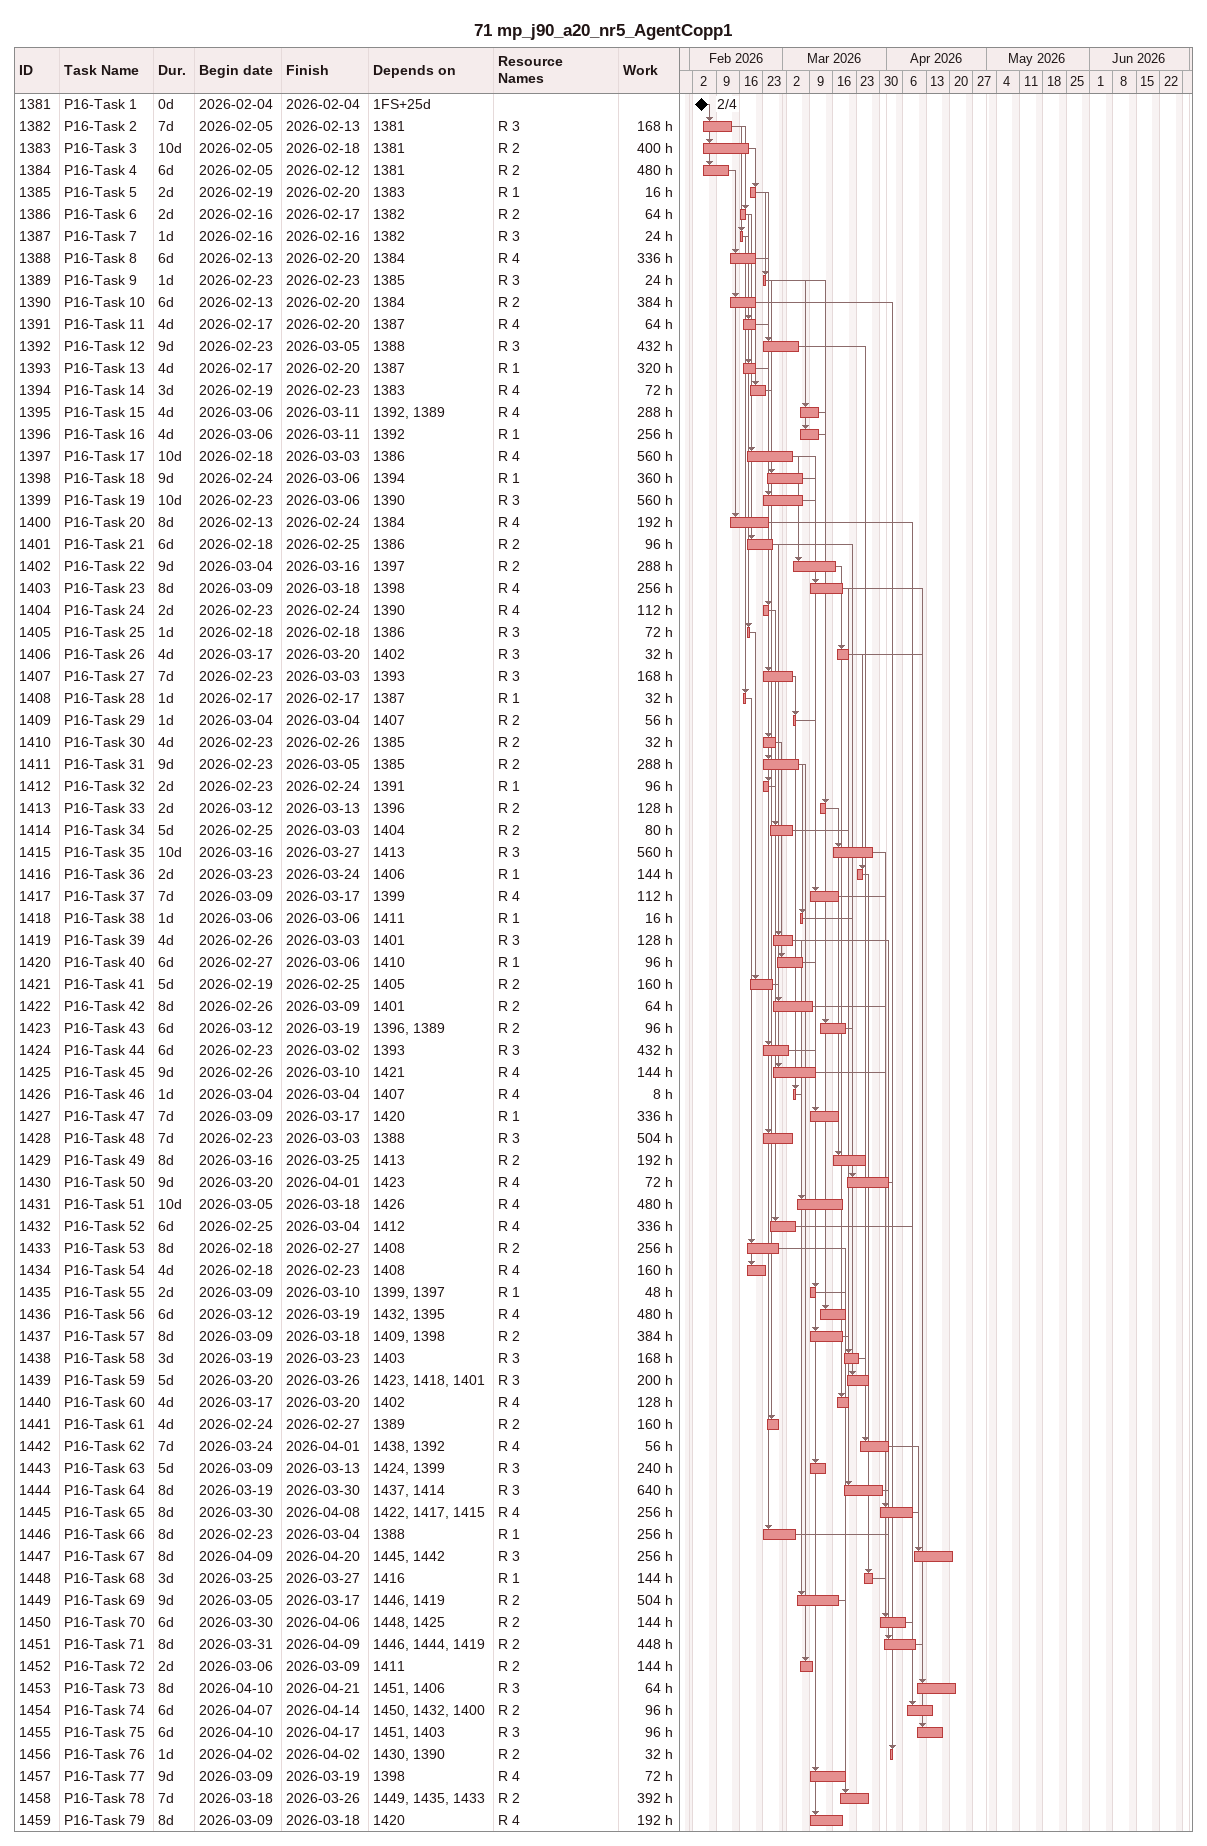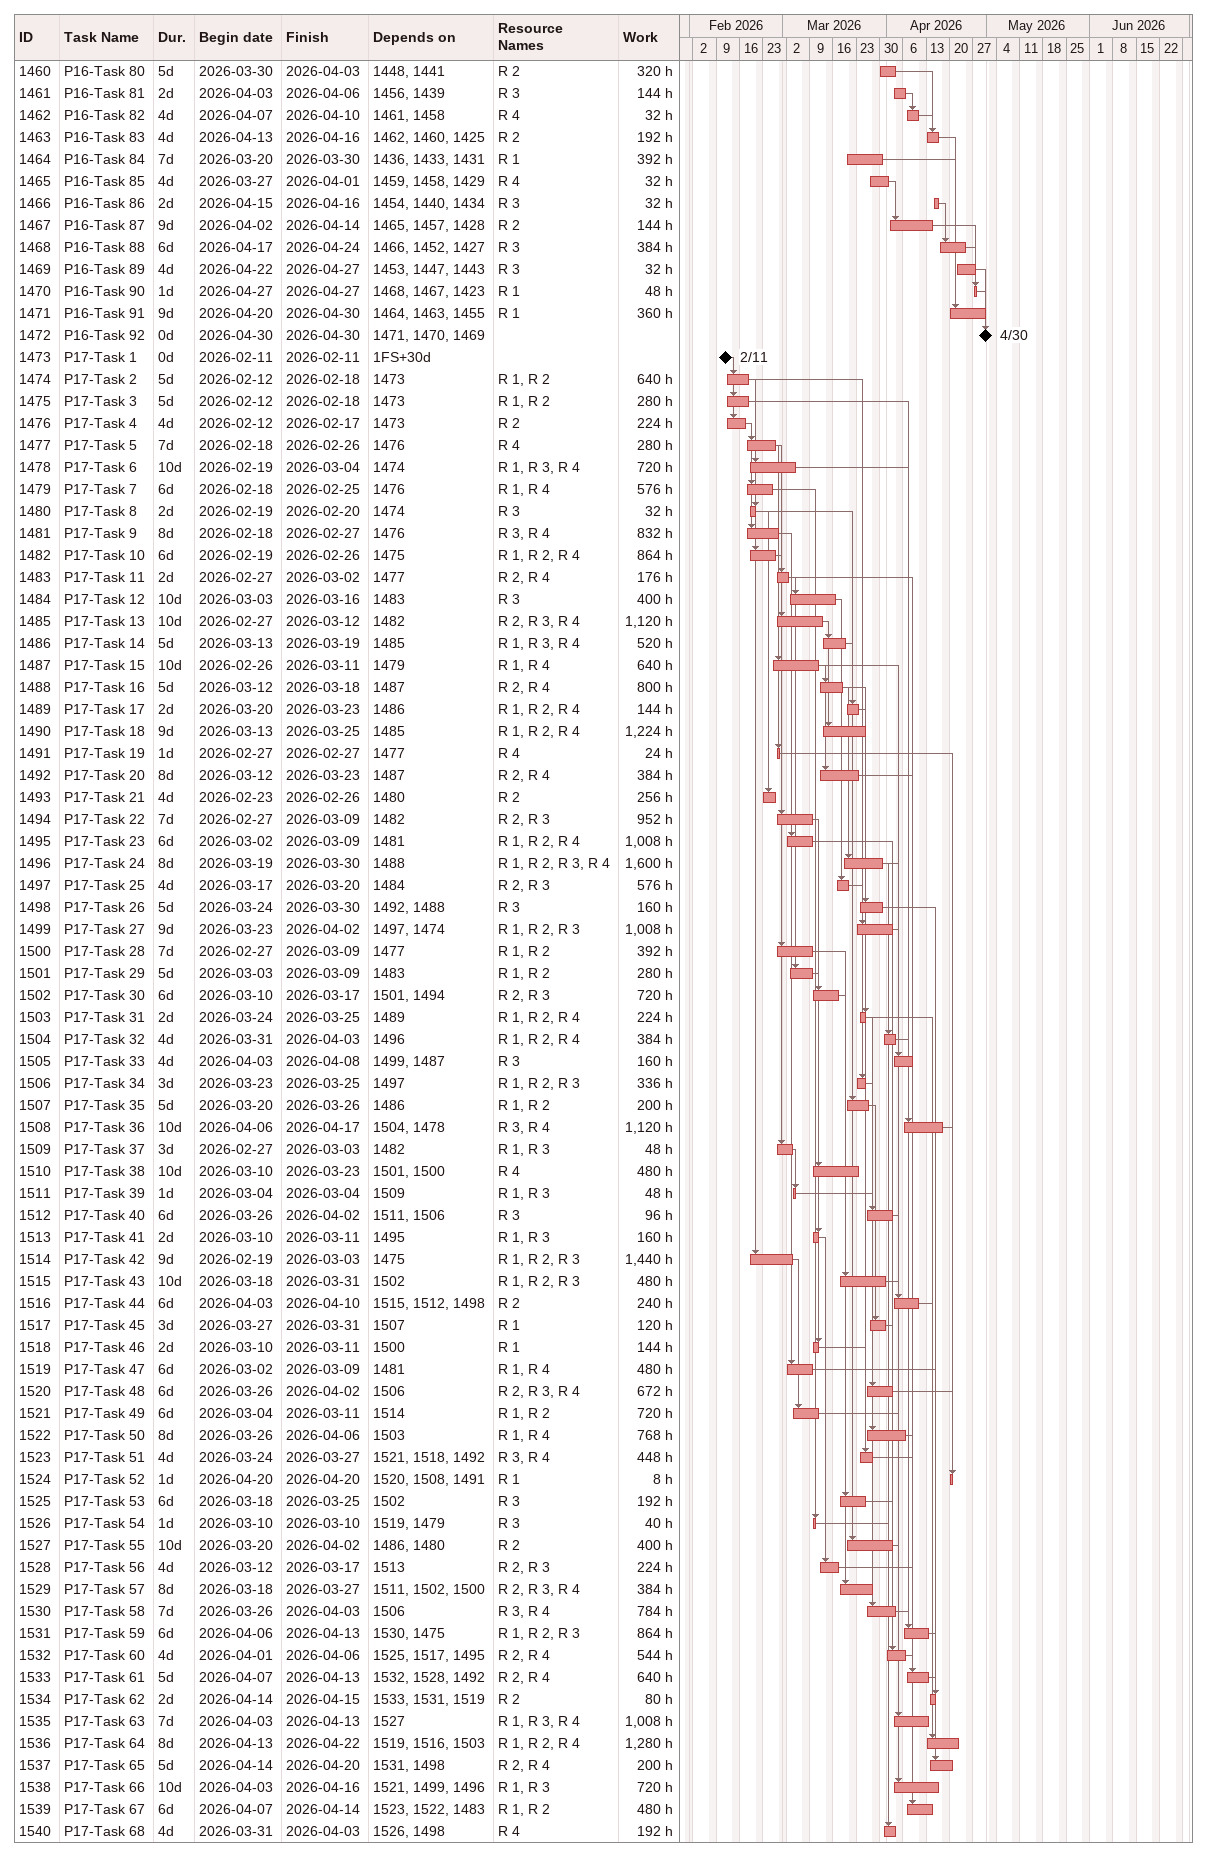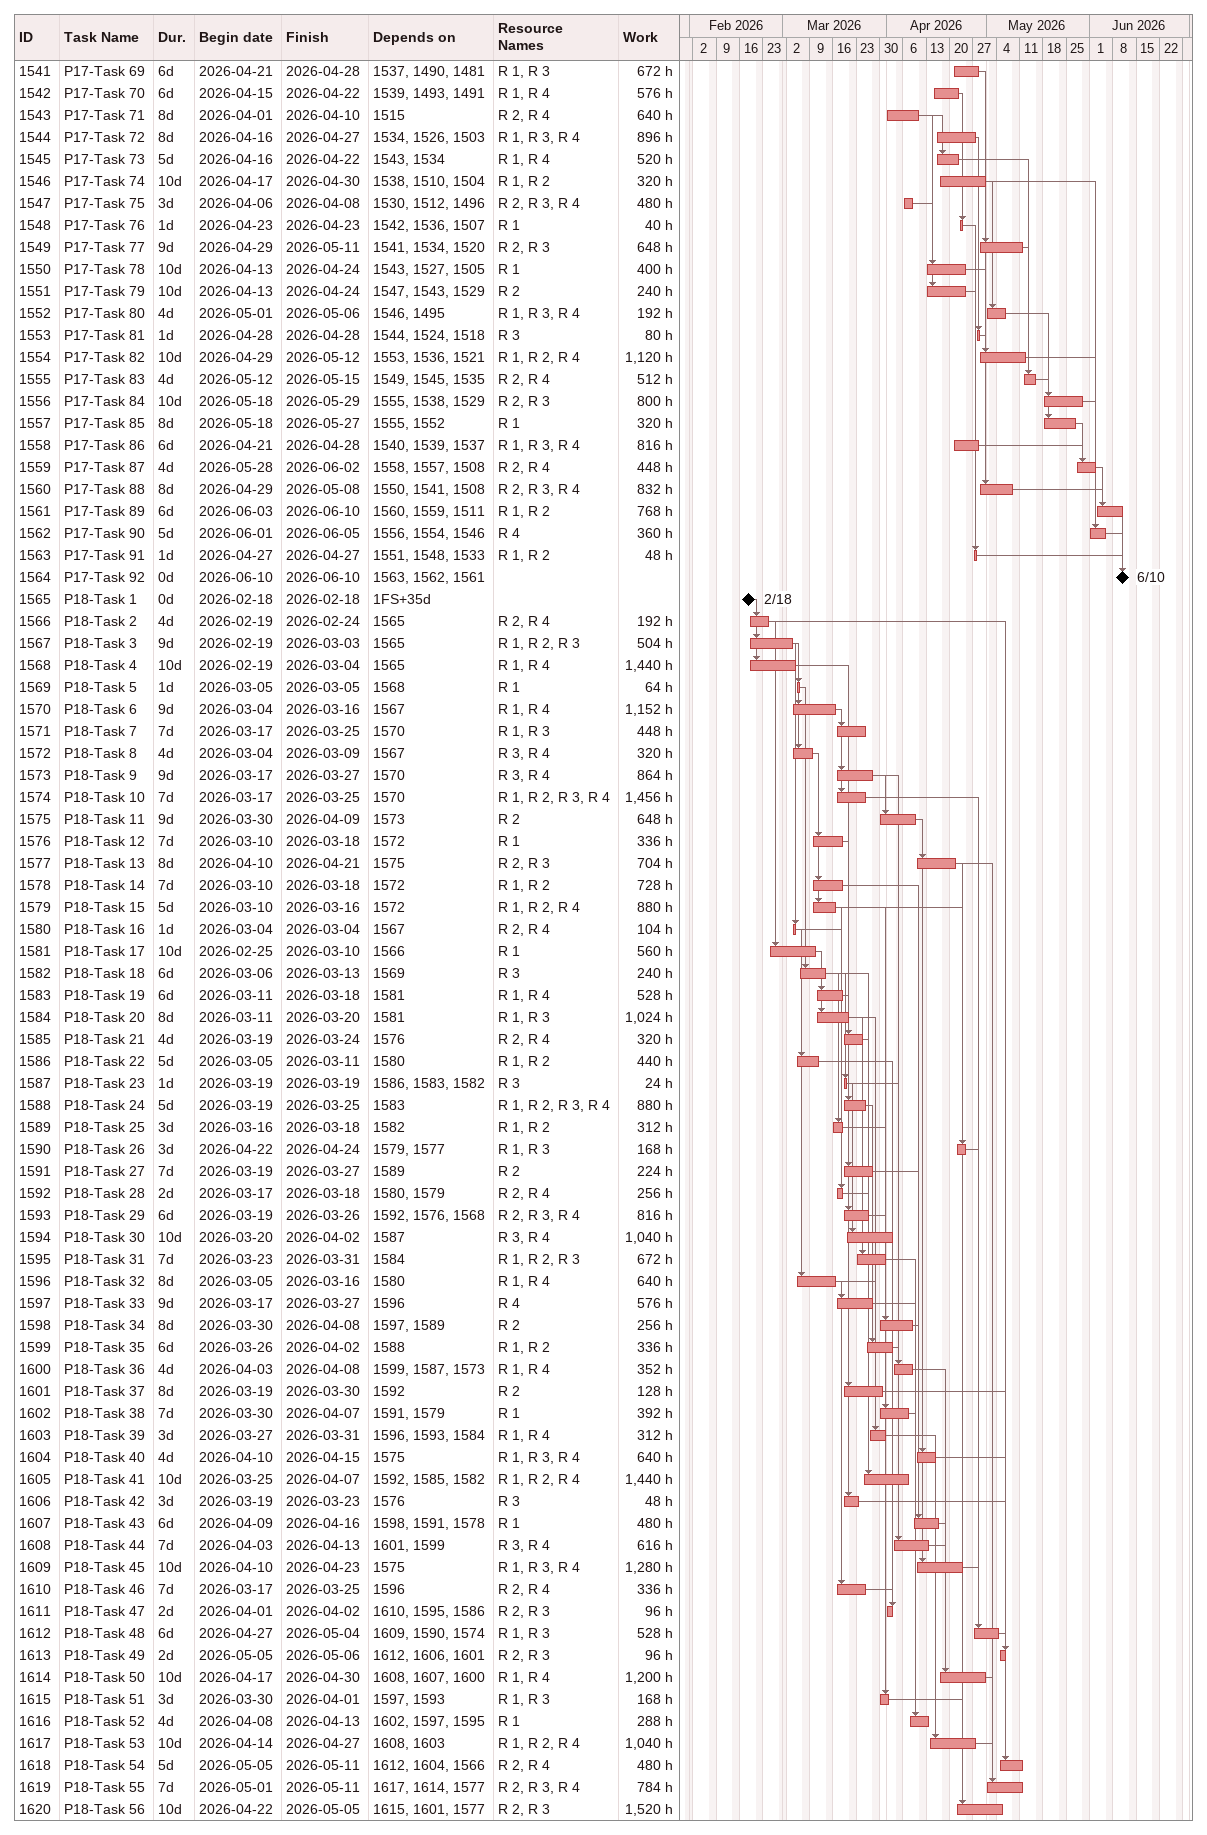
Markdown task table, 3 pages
71 mp_j90_a20_nr5_AgentCopp1

| ID | Task | Duration | Start | Finish | Predecessors | Resources | Work (h) |
|---|---|---|---|---|---|---|---|
| 1381 | P16-Task 1 | 0d | 2026-02-04 | 2026-02-04 | 1FS+25d |  |  |
| 1382 | P16-Task 2 | 7d | 2026-02-05 | 2026-02-13 | 1381 | R 3 | 168 |
| 1383 | P16-Task 3 | 10d | 2026-02-05 | 2026-02-18 | 1381 | R 2 | 400 |
| 1384 | P16-Task 4 | 6d | 2026-02-05 | 2026-02-12 | 1381 | R 2 | 480 |
| 1385 | P16-Task 5 | 2d | 2026-02-19 | 2026-02-20 | 1383 | R 1 | 16 |
| 1386 | P16-Task 6 | 2d | 2026-02-16 | 2026-02-17 | 1382 | R 2 | 64 |
| 1387 | P16-Task 7 | 1d | 2026-02-16 | 2026-02-16 | 1382 | R 3 | 24 |
| 1388 | P16-Task 8 | 6d | 2026-02-13 | 2026-02-20 | 1384 | R 4 | 336 |
| 1389 | P16-Task 9 | 1d | 2026-02-23 | 2026-02-23 | 1385 | R 3 | 24 |
| 1390 | P16-Task 10 | 6d | 2026-02-13 | 2026-02-20 | 1384 | R 2 | 384 |
| 1391 | P16-Task 11 | 4d | 2026-02-17 | 2026-02-20 | 1387 | R 4 | 64 |
| 1392 | P16-Task 12 | 9d | 2026-02-23 | 2026-03-05 | 1388 | R 3 | 432 |
| 1393 | P16-Task 13 | 4d | 2026-02-17 | 2026-02-20 | 1387 | R 1 | 320 |
| 1394 | P16-Task 14 | 3d | 2026-02-19 | 2026-02-23 | 1383 | R 4 | 72 |
| 1395 | P16-Task 15 | 4d | 2026-03-06 | 2026-03-11 | 1392, 1389 | R 4 | 288 |
| 1396 | P16-Task 16 | 4d | 2026-03-06 | 2026-03-11 | 1392 | R 1 | 256 |
| 1397 | P16-Task 17 | 10d | 2026-02-18 | 2026-03-03 | 1386 | R 4 | 560 |
| 1398 | P16-Task 18 | 9d | 2026-02-24 | 2026-03-06 | 1394 | R 1 | 360 |
| 1399 | P16-Task 19 | 10d | 2026-02-23 | 2026-03-06 | 1390 | R 3 | 560 |
| 1400 | P16-Task 20 | 8d | 2026-02-13 | 2026-02-24 | 1384 | R 4 | 192 |
| 1401 | P16-Task 21 | 6d | 2026-02-18 | 2026-02-25 | 1386 | R 2 | 96 |
| 1402 | P16-Task 22 | 9d | 2026-03-04 | 2026-03-16 | 1397 | R 2 | 288 |
| 1403 | P16-Task 23 | 8d | 2026-03-09 | 2026-03-18 | 1398 | R 4 | 256 |
| 1404 | P16-Task 24 | 2d | 2026-02-23 | 2026-02-24 | 1390 | R 4 | 112 |
| 1405 | P16-Task 25 | 1d | 2026-02-18 | 2026-02-18 | 1386 | R 3 | 72 |
| 1406 | P16-Task 26 | 4d | 2026-03-17 | 2026-03-20 | 1402 | R 3 | 32 |
| 1407 | P16-Task 27 | 7d | 2026-02-23 | 2026-03-03 | 1393 | R 3 | 168 |
| 1408 | P16-Task 28 | 1d | 2026-02-17 | 2026-02-17 | 1387 | R 1 | 32 |
| 1409 | P16-Task 29 | 1d | 2026-03-04 | 2026-03-04 | 1407 | R 2 | 56 |
| 1410 | P16-Task 30 | 4d | 2026-02-23 | 2026-02-26 | 1385 | R 2 | 32 |
| 1411 | P16-Task 31 | 9d | 2026-02-23 | 2026-03-05 | 1385 | R 2 | 288 |
| 1412 | P16-Task 32 | 2d | 2026-02-23 | 2026-02-24 | 1391 | R 1 | 96 |
| 1413 | P16-Task 33 | 2d | 2026-03-12 | 2026-03-13 | 1396 | R 2 | 128 |
| 1414 | P16-Task 34 | 5d | 2026-02-25 | 2026-03-03 | 1404 | R 2 | 80 |
| 1415 | P16-Task 35 | 10d | 2026-03-16 | 2026-03-27 | 1413 | R 3 | 560 |
| 1416 | P16-Task 36 | 2d | 2026-03-23 | 2026-03-24 | 1406 | R 1 | 144 |
| 1417 | P16-Task 37 | 7d | 2026-03-09 | 2026-03-17 | 1399 | R 4 | 112 |
| 1418 | P16-Task 38 | 1d | 2026-03-06 | 2026-03-06 | 1411 | R 1 | 16 |
| 1419 | P16-Task 39 | 4d | 2026-02-26 | 2026-03-03 | 1401 | R 3 | 128 |
| 1420 | P16-Task 40 | 6d | 2026-02-27 | 2026-03-06 | 1410 | R 1 | 96 |
| 1421 | P16-Task 41 | 5d | 2026-02-19 | 2026-02-25 | 1405 | R 2 | 160 |
| 1422 | P16-Task 42 | 8d | 2026-02-26 | 2026-03-09 | 1401 | R 2 | 64 |
| 1423 | P16-Task 43 | 6d | 2026-03-12 | 2026-03-19 | 1396, 1389 | R 2 | 96 |
| 1424 | P16-Task 44 | 6d | 2026-02-23 | 2026-03-02 | 1393 | R 3 | 432 |
| 1425 | P16-Task 45 | 9d | 2026-02-26 | 2026-03-10 | 1421 | R 4 | 144 |
| 1426 | P16-Task 46 | 1d | 2026-03-04 | 2026-03-04 | 1407 | R 4 | 8 |
| 1427 | P16-Task 47 | 7d | 2026-03-09 | 2026-03-17 | 1420 | R 1 | 336 |
| 1428 | P16-Task 48 | 7d | 2026-02-23 | 2026-03-03 | 1388 | R 3 | 504 |
| 1429 | P16-Task 49 | 8d | 2026-03-16 | 2026-03-25 | 1413 | R 2 | 192 |
| 1430 | P16-Task 50 | 9d | 2026-03-20 | 2026-04-01 | 1423 | R 4 | 72 |
| 1431 | P16-Task 51 | 10d | 2026-03-05 | 2026-03-18 | 1426 | R 4 | 480 |
| 1432 | P16-Task 52 | 6d | 2026-02-25 | 2026-03-04 | 1412 | R 4 | 336 |
| 1433 | P16-Task 53 | 8d | 2026-02-18 | 2026-02-27 | 1408 | R 2 | 256 |
| 1434 | P16-Task 54 | 4d | 2026-02-18 | 2026-02-23 | 1408 | R 4 | 160 |
| 1435 | P16-Task 55 | 2d | 2026-03-09 | 2026-03-10 | 1399, 1397 | R 1 | 48 |
| 1436 | P16-Task 56 | 6d | 2026-03-12 | 2026-03-19 | 1432, 1395 | R 4 | 480 |
| 1437 | P16-Task 57 | 8d | 2026-03-09 | 2026-03-18 | 1409, 1398 | R 2 | 384 |
| 1438 | P16-Task 58 | 3d | 2026-03-19 | 2026-03-23 | 1403 | R 3 | 168 |
| 1439 | P16-Task 59 | 5d | 2026-03-20 | 2026-03-26 | 1423, 1418, 1401 | R 3 | 200 |
| 1440 | P16-Task 60 | 4d | 2026-03-17 | 2026-03-20 | 1402 | R 4 | 128 |
| 1441 | P16-Task 61 | 4d | 2026-02-24 | 2026-02-27 | 1389 | R 2 | 160 |
| 1442 | P16-Task 62 | 7d | 2026-03-24 | 2026-04-01 | 1438, 1392 | R 4 | 56 |
| 1443 | P16-Task 63 | 5d | 2026-03-09 | 2026-03-13 | 1424, 1399 | R 3 | 240 |
| 1444 | P16-Task 64 | 8d | 2026-03-19 | 2026-03-30 | 1437, 1414 | R 3 | 640 |
| 1445 | P16-Task 65 | 8d | 2026-03-30 | 2026-04-08 | 1422, 1417, 1415 | R 4 | 256 |
| 1446 | P16-Task 66 | 8d | 2026-02-23 | 2026-03-04 | 1388 | R 1 | 256 |
| 1447 | P16-Task 67 | 8d | 2026-04-09 | 2026-04-20 | 1445, 1442 | R 3 | 256 |
| 1448 | P16-Task 68 | 3d | 2026-03-25 | 2026-03-27 | 1416 | R 1 | 144 |
| 1449 | P16-Task 69 | 9d | 2026-03-05 | 2026-03-17 | 1446, 1419 | R 2 | 504 |
| 1450 | P16-Task 70 | 6d | 2026-03-30 | 2026-04-06 | 1448, 1425 | R 2 | 144 |
| 1451 | P16-Task 71 | 8d | 2026-03-31 | 2026-04-09 | 1446, 1444, 1419 | R 2 | 448 |
| 1452 | P16-Task 72 | 2d | 2026-03-06 | 2026-03-09 | 1411 | R 2 | 144 |
| 1453 | P16-Task 73 | 8d | 2026-04-10 | 2026-04-21 | 1451, 1406 | R 3 | 64 |
| 1454 | P16-Task 74 | 6d | 2026-04-07 | 2026-04-14 | 1450, 1432, 1400 | R 2 | 96 |
| 1455 | P16-Task 75 | 6d | 2026-04-10 | 2026-04-17 | 1451, 1403 | R 3 | 96 |
| 1456 | P16-Task 76 | 1d | 2026-04-02 | 2026-04-02 | 1430, 1390 | R 2 | 32 |
| 1457 | P16-Task 77 | 9d | 2026-03-09 | 2026-03-19 | 1398 | R 4 | 72 |
| 1458 | P16-Task 78 | 7d | 2026-03-18 | 2026-03-26 | 1449, 1435, 1433 | R 2 | 392 |
| 1459 | P16-Task 79 | 8d | 2026-03-09 | 2026-03-18 | 1420 | R 4 | 192 |
| 1460 | P16-Task 80 | 5d | 2026-03-30 | 2026-04-03 | 1448, 1441 | R 2 | 320 |
| 1461 | P16-Task 81 | 2d | 2026-04-03 | 2026-04-06 | 1456, 1439 | R 3 | 144 |
| 1462 | P16-Task 82 | 4d | 2026-04-07 | 2026-04-10 | 1461, 1458 | R 4 | 32 |
| 1463 | P16-Task 83 | 4d | 2026-04-13 | 2026-04-16 | 1462, 1460, 1425 | R 2 | 192 |
| 1464 | P16-Task 84 | 7d | 2026-03-20 | 2026-03-30 | 1436, 1433, 1431 | R 1 | 392 |
| 1465 | P16-Task 85 | 4d | 2026-03-27 | 2026-04-01 | 1459, 1458, 1429 | R 4 | 32 |
| 1466 | P16-Task 86 | 2d | 2026-04-15 | 2026-04-16 | 1454, 1440, 1434 | R 3 | 32 |
| 1467 | P16-Task 87 | 9d | 2026-04-02 | 2026-04-14 | 1465, 1457, 1428 | R 2 | 144 |
| 1468 | P16-Task 88 | 6d | 2026-04-17 | 2026-04-24 | 1466, 1452, 1427 | R 3 | 384 |
| 1469 | P16-Task 89 | 4d | 2026-04-22 | 2026-04-27 | 1453, 1447, 1443 | R 3 | 32 |
| 1470 | P16-Task 90 | 1d | 2026-04-27 | 2026-04-27 | 1468, 1467, 1423 | R 1 | 48 |
| 1471 | P16-Task 91 | 9d | 2026-04-20 | 2026-04-30 | 1464, 1463, 1455 | R 1 | 360 |
| 1472 | P16-Task 92 | 0d | 2026-04-30 | 2026-04-30 | 1471, 1470, 1469 |  |  |
| 1473 | P17-Task 1 | 0d | 2026-02-11 | 2026-02-11 | 1FS+30d |  |  |
| 1474 | P17-Task 2 | 5d | 2026-02-12 | 2026-02-18 | 1473 | R 1, R 2 | 640 |
| 1475 | P17-Task 3 | 5d | 2026-02-12 | 2026-02-18 | 1473 | R 1, R 2 | 280 |
| 1476 | P17-Task 4 | 4d | 2026-02-12 | 2026-02-17 | 1473 | R 2 | 224 |
| 1477 | P17-Task 5 | 7d | 2026-02-18 | 2026-02-26 | 1476 | R 4 | 280 |
| 1478 | P17-Task 6 | 10d | 2026-02-19 | 2026-03-04 | 1474 | R 1, R 3, R 4 | 720 |
| 1479 | P17-Task 7 | 6d | 2026-02-18 | 2026-02-25 | 1476 | R 1, R 4 | 576 |
| 1480 | P17-Task 8 | 2d | 2026-02-19 | 2026-02-20 | 1474 | R 3 | 32 |
| 1481 | P17-Task 9 | 8d | 2026-02-18 | 2026-02-27 | 1476 | R 3, R 4 | 832 |
| 1482 | P17-Task 10 | 6d | 2026-02-19 | 2026-02-26 | 1475 | R 1, R 2, R 4 | 864 |
| 1483 | P17-Task 11 | 2d | 2026-02-27 | 2026-03-02 | 1477 | R 2, R 4 | 176 |
| 1484 | P17-Task 12 | 10d | 2026-03-03 | 2026-03-16 | 1483 | R 3 | 400 |
| 1485 | P17-Task 13 | 10d | 2026-02-27 | 2026-03-12 | 1482 | R 2, R 3, R 4 | 1120 |
| 1486 | P17-Task 14 | 5d | 2026-03-13 | 2026-03-19 | 1485 | R 1, R 3, R 4 | 520 |
| 1487 | P17-Task 15 | 10d | 2026-02-26 | 2026-03-11 | 1479 | R 1, R 4 | 640 |
| 1488 | P17-Task 16 | 5d | 2026-03-12 | 2026-03-18 | 1487 | R 2, R 4 | 800 |
| 1489 | P17-Task 17 | 2d | 2026-03-20 | 2026-03-23 | 1486 | R 1, R 2, R 4 | 144 |
| 1490 | P17-Task 18 | 9d | 2026-03-13 | 2026-03-25 | 1485 | R 1, R 2, R 4 | 1224 |
| 1491 | P17-Task 19 | 1d | 2026-02-27 | 2026-02-27 | 1477 | R 4 | 24 |
| 1492 | P17-Task 20 | 8d | 2026-03-12 | 2026-03-23 | 1487 | R 2, R 4 | 384 |
| 1493 | P17-Task 21 | 4d | 2026-02-23 | 2026-02-26 | 1480 | R 2 | 256 |
| 1494 | P17-Task 22 | 7d | 2026-02-27 | 2026-03-09 | 1482 | R 2, R 3 | 952 |
| 1495 | P17-Task 23 | 6d | 2026-03-02 | 2026-03-09 | 1481 | R 1, R 2, R 4 | 1008 |
| 1496 | P17-Task 24 | 8d | 2026-03-19 | 2026-03-30 | 1488 | R 1, R 2, R 3, R 4 | 1600 |
| 1497 | P17-Task 25 | 4d | 2026-03-17 | 2026-03-20 | 1484 | R 2, R 3 | 576 |
| 1498 | P17-Task 26 | 5d | 2026-03-24 | 2026-03-30 | 1492, 1488 | R 3 | 160 |
| 1499 | P17-Task 27 | 9d | 2026-03-23 | 2026-04-02 | 1497, 1474 | R 1, R 2, R 3 | 1008 |
| 1500 | P17-Task 28 | 7d | 2026-02-27 | 2026-03-09 | 1477 | R 1, R 2 | 392 |
| 1501 | P17-Task 29 | 5d | 2026-03-03 | 2026-03-09 | 1483 | R 1, R 2 | 280 |
| 1502 | P17-Task 30 | 6d | 2026-03-10 | 2026-03-17 | 1501, 1494 | R 2, R 3 | 720 |
| 1503 | P17-Task 31 | 2d | 2026-03-24 | 2026-03-25 | 1489 | R 1, R 2, R 4 | 224 |
| 1504 | P17-Task 32 | 4d | 2026-03-31 | 2026-04-03 | 1496 | R 1, R 2, R 4 | 384 |
| 1505 | P17-Task 33 | 4d | 2026-04-03 | 2026-04-08 | 1499, 1487 | R 3 | 160 |
| 1506 | P17-Task 34 | 3d | 2026-03-23 | 2026-03-25 | 1497 | R 1, R 2, R 3 | 336 |
| 1507 | P17-Task 35 | 5d | 2026-03-20 | 2026-03-26 | 1486 | R 1, R 2 | 200 |
| 1508 | P17-Task 36 | 10d | 2026-04-06 | 2026-04-17 | 1504, 1478 | R 3, R 4 | 1120 |
| 1509 | P17-Task 37 | 3d | 2026-02-27 | 2026-03-03 | 1482 | R 1, R 3 | 48 |
| 1510 | P17-Task 38 | 10d | 2026-03-10 | 2026-03-23 | 1501, 1500 | R 4 | 480 |
| 1511 | P17-Task 39 | 1d | 2026-03-04 | 2026-03-04 | 1509 | R 1, R 3 | 48 |
| 1512 | P17-Task 40 | 6d | 2026-03-26 | 2026-04-02 | 1511, 1506 | R 3 | 96 |
| 1513 | P17-Task 41 | 2d | 2026-03-10 | 2026-03-11 | 1495 | R 1, R 3 | 160 |
| 1514 | P17-Task 42 | 9d | 2026-02-19 | 2026-03-03 | 1475 | R 1, R 2, R 3 | 1440 |
| 1515 | P17-Task 43 | 10d | 2026-03-18 | 2026-03-31 | 1502 | R 1, R 2, R 3 | 480 |
| 1516 | P17-Task 44 | 6d | 2026-04-03 | 2026-04-10 | 1515, 1512, 1498 | R 2 | 240 |
| 1517 | P17-Task 45 | 3d | 2026-03-27 | 2026-03-31 | 1507 | R 1 | 120 |
| 1518 | P17-Task 46 | 2d | 2026-03-10 | 2026-03-11 | 1500 | R 1 | 144 |
| 1519 | P17-Task 47 | 6d | 2026-03-02 | 2026-03-09 | 1481 | R 1, R 4 | 480 |
| 1520 | P17-Task 48 | 6d | 2026-03-26 | 2026-04-02 | 1506 | R 2, R 3, R 4 | 672 |
| 1521 | P17-Task 49 | 6d | 2026-03-04 | 2026-03-11 | 1514 | R 1, R 2 | 720 |
| 1522 | P17-Task 50 | 8d | 2026-03-26 | 2026-04-06 | 1503 | R 1, R 4 | 768 |
| 1523 | P17-Task 51 | 4d | 2026-03-24 | 2026-03-27 | 1521, 1518, 1492 | R 3, R 4 | 448 |
| 1524 | P17-Task 52 | 1d | 2026-04-20 | 2026-04-20 | 1520, 1508, 1491 | R 1 | 8 |
| 1525 | P17-Task 53 | 6d | 2026-03-18 | 2026-03-25 | 1502 | R 3 | 192 |
| 1526 | P17-Task 54 | 1d | 2026-03-10 | 2026-03-10 | 1519, 1479 | R 3 | 40 |
| 1527 | P17-Task 55 | 10d | 2026-03-20 | 2026-04-02 | 1486, 1480 | R 2 | 400 |
| 1528 | P17-Task 56 | 4d | 2026-03-12 | 2026-03-17 | 1513 | R 2, R 3 | 224 |
| 1529 | P17-Task 57 | 8d | 2026-03-18 | 2026-03-27 | 1511, 1502, 1500 | R 2, R 3, R 4 | 384 |
| 1530 | P17-Task 58 | 7d | 2026-03-26 | 2026-04-03 | 1506 | R 3, R 4 | 784 |
| 1531 | P17-Task 59 | 6d | 2026-04-06 | 2026-04-13 | 1530, 1475 | R 1, R 2, R 3 | 864 |
| 1532 | P17-Task 60 | 4d | 2026-04-01 | 2026-04-06 | 1525, 1517, 1495 | R 2, R 4 | 544 |
| 1533 | P17-Task 61 | 5d | 2026-04-07 | 2026-04-13 | 1532, 1528, 1492 | R 2, R 4 | 640 |
| 1534 | P17-Task 62 | 2d | 2026-04-14 | 2026-04-15 | 1533, 1531, 1519 | R 2 | 80 |
| 1535 | P17-Task 63 | 7d | 2026-04-03 | 2026-04-13 | 1527 | R 1, R 3, R 4 | 1008 |
| 1536 | P17-Task 64 | 8d | 2026-04-13 | 2026-04-22 | 1519, 1516, 1503 | R 1, R 2, R 4 | 1280 |
| 1537 | P17-Task 65 | 5d | 2026-04-14 | 2026-04-20 | 1531, 1498 | R 2, R 4 | 200 |
| 1538 | P17-Task 66 | 10d | 2026-04-03 | 2026-04-16 | 1521, 1499, 1496 | R 1, R 3 | 720 |
| 1539 | P17-Task 67 | 6d | 2026-04-07 | 2026-04-14 | 1523, 1522, 1483 | R 1, R 2 | 480 |
| 1540 | P17-Task 68 | 4d | 2026-03-31 | 2026-04-03 | 1526, 1498 | R 4 | 192 |
| 1541 | P17-Task 69 | 6d | 2026-04-21 | 2026-04-28 | 1537, 1490, 1481 | R 1, R 3 | 672 |
| 1542 | P17-Task 70 | 6d | 2026-04-15 | 2026-04-22 | 1539, 1493, 1491 | R 1, R 4 | 576 |
| 1543 | P17-Task 71 | 8d | 2026-04-01 | 2026-04-10 | 1515 | R 2, R 4 | 640 |
| 1544 | P17-Task 72 | 8d | 2026-04-16 | 2026-04-27 | 1534, 1526, 1503 | R 1, R 3, R 4 | 896 |
| 1545 | P17-Task 73 | 5d | 2026-04-16 | 2026-04-22 | 1543, 1534 | R 1, R 4 | 520 |
| 1546 | P17-Task 74 | 10d | 2026-04-17 | 2026-04-30 | 1538, 1510, 1504 | R 1, R 2 | 320 |
| 1547 | P17-Task 75 | 3d | 2026-04-06 | 2026-04-08 | 1530, 1512, 1496 | R 2, R 3, R 4 | 480 |
| 1548 | P17-Task 76 | 1d | 2026-04-23 | 2026-04-23 | 1542, 1536, 1507 | R 1 | 40 |
| 1549 | P17-Task 77 | 9d | 2026-04-29 | 2026-05-11 | 1541, 1534, 1520 | R 2, R 3 | 648 |
| 1550 | P17-Task 78 | 10d | 2026-04-13 | 2026-04-24 | 1543, 1527, 1505 | R 1 | 400 |
| 1551 | P17-Task 79 | 10d | 2026-04-13 | 2026-04-24 | 1547, 1543, 1529 | R 2 | 240 |
| 1552 | P17-Task 80 | 4d | 2026-05-01 | 2026-05-06 | 1546, 1495 | R 1, R 3, R 4 | 192 |
| 1553 | P17-Task 81 | 1d | 2026-04-28 | 2026-04-28 | 1544, 1524, 1518 | R 3 | 80 |
| 1554 | P17-Task 82 | 10d | 2026-04-29 | 2026-05-12 | 1553, 1536, 1521 | R 1, R 2, R 4 | 1120 |
| 1555 | P17-Task 83 | 4d | 2026-05-12 | 2026-05-15 | 1549, 1545, 1535 | R 2, R 4 | 512 |
| 1556 | P17-Task 84 | 10d | 2026-05-18 | 2026-05-29 | 1555, 1538, 1529 | R 2, R 3 | 800 |
| 1557 | P17-Task 85 | 8d | 2026-05-18 | 2026-05-27 | 1555, 1552 | R 1 | 320 |
| 1558 | P17-Task 86 | 6d | 2026-04-21 | 2026-04-28 | 1540, 1539, 1537 | R 1, R 3, R 4 | 816 |
| 1559 | P17-Task 87 | 4d | 2026-05-28 | 2026-06-02 | 1558, 1557, 1508 | R 2, R 4 | 448 |
| 1560 | P17-Task 88 | 8d | 2026-04-29 | 2026-05-08 | 1550, 1541, 1508 | R 2, R 3, R 4 | 832 |
| 1561 | P17-Task 89 | 6d | 2026-06-03 | 2026-06-10 | 1560, 1559, 1511 | R 1, R 2 | 768 |
| 1562 | P17-Task 90 | 5d | 2026-06-01 | 2026-06-05 | 1556, 1554, 1546 | R 4 | 360 |
| 1563 | P17-Task 91 | 1d | 2026-04-27 | 2026-04-27 | 1551, 1548, 1533 | R 1, R 2 | 48 |
| 1564 | P17-Task 92 | 0d | 2026-06-10 | 2026-06-10 | 1563, 1562, 1561 |  |  |
| 1565 | P18-Task 1 | 0d | 2026-02-18 | 2026-02-18 | 1FS+35d |  |  |
| 1566 | P18-Task 2 | 4d | 2026-02-19 | 2026-02-24 | 1565 | R 2, R 4 | 192 |
| 1567 | P18-Task 3 | 9d | 2026-02-19 | 2026-03-03 | 1565 | R 1, R 2, R 3 | 504 |
| 1568 | P18-Task 4 | 10d | 2026-02-19 | 2026-03-04 | 1565 | R 1, R 4 | 1440 |
| 1569 | P18-Task 5 | 1d | 2026-03-05 | 2026-03-05 | 1568 | R 1 | 64 |
| 1570 | P18-Task 6 | 9d | 2026-03-04 | 2026-03-16 | 1567 | R 1, R 4 | 1152 |
| 1571 | P18-Task 7 | 7d | 2026-03-17 | 2026-03-25 | 1570 | R 1, R 3 | 448 |
| 1572 | P18-Task 8 | 4d | 2026-03-04 | 2026-03-09 | 1567 | R 3, R 4 | 320 |
| 1573 | P18-Task 9 | 9d | 2026-03-17 | 2026-03-27 | 1570 | R 3, R 4 | 864 |
| 1574 | P18-Task 10 | 7d | 2026-03-17 | 2026-03-25 | 1570 | R 1, R 2, R 3, R 4 | 1456 |
| 1575 | P18-Task 11 | 9d | 2026-03-30 | 2026-04-09 | 1573 | R 2 | 648 |
| 1576 | P18-Task 12 | 7d | 2026-03-10 | 2026-03-18 | 1572 | R 1 | 336 |
| 1577 | P18-Task 13 | 8d | 2026-04-10 | 2026-04-21 | 1575 | R 2, R 3 | 704 |
| 1578 | P18-Task 14 | 7d | 2026-03-10 | 2026-03-18 | 1572 | R 1, R 2 | 728 |
| 1579 | P18-Task 15 | 5d | 2026-03-10 | 2026-03-16 | 1572 | R 1, R 2, R 4 | 880 |
| 1580 | P18-Task 16 | 1d | 2026-03-04 | 2026-03-04 | 1567 | R 2, R 4 | 104 |
| 1581 | P18-Task 17 | 10d | 2026-02-25 | 2026-03-10 | 1566 | R 1 | 560 |
| 1582 | P18-Task 18 | 6d | 2026-03-06 | 2026-03-13 | 1569 | R 3 | 240 |
| 1583 | P18-Task 19 | 6d | 2026-03-11 | 2026-03-18 | 1581 | R 1, R 4 | 528 |
| 1584 | P18-Task 20 | 8d | 2026-03-11 | 2026-03-20 | 1581 | R 1, R 3 | 1024 |
| 1585 | P18-Task 21 | 4d | 2026-03-19 | 2026-03-24 | 1576 | R 2, R 4 | 320 |
| 1586 | P18-Task 22 | 5d | 2026-03-05 | 2026-03-11 | 1580 | R 1, R 2 | 440 |
| 1587 | P18-Task 23 | 1d | 2026-03-19 | 2026-03-19 | 1586, 1583, 1582 | R 3 | 24 |
| 1588 | P18-Task 24 | 5d | 2026-03-19 | 2026-03-25 | 1583 | R 1, R 2, R 3, R 4 | 880 |
| 1589 | P18-Task 25 | 3d | 2026-03-16 | 2026-03-18 | 1582 | R 1, R 2 | 312 |
| 1590 | P18-Task 26 | 3d | 2026-04-22 | 2026-04-24 | 1579, 1577 | R 1, R 3 | 168 |
| 1591 | P18-Task 27 | 7d | 2026-03-19 | 2026-03-27 | 1589 | R 2 | 224 |
| 1592 | P18-Task 28 | 2d | 2026-03-17 | 2026-03-18 | 1580, 1579 | R 2, R 4 | 256 |
| 1593 | P18-Task 29 | 6d | 2026-03-19 | 2026-03-26 | 1592, 1576, 1568 | R 2, R 3, R 4 | 816 |
| 1594 | P18-Task 30 | 10d | 2026-03-20 | 2026-04-02 | 1587 | R 3, R 4 | 1040 |
| 1595 | P18-Task 31 | 7d | 2026-03-23 | 2026-03-31 | 1584 | R 1, R 2, R 3 | 672 |
| 1596 | P18-Task 32 | 8d | 2026-03-05 | 2026-03-16 | 1580 | R 1, R 4 | 640 |
| 1597 | P18-Task 33 | 9d | 2026-03-17 | 2026-03-27 | 1596 | R 4 | 576 |
| 1598 | P18-Task 34 | 8d | 2026-03-30 | 2026-04-08 | 1597, 1589 | R 2 | 256 |
| 1599 | P18-Task 35 | 6d | 2026-03-26 | 2026-04-02 | 1588 | R 1, R 2 | 336 |
| 1600 | P18-Task 36 | 4d | 2026-04-03 | 2026-04-08 | 1599, 1587, 1573 | R 1, R 4 | 352 |
| 1601 | P18-Task 37 | 8d | 2026-03-19 | 2026-03-30 | 1592 | R 2 | 128 |
| 1602 | P18-Task 38 | 7d | 2026-03-30 | 2026-04-07 | 1591, 1579 | R 1 | 392 |
| 1603 | P18-Task 39 | 3d | 2026-03-27 | 2026-03-31 | 1596, 1593, 1584 | R 1, R 4 | 312 |
| 1604 | P18-Task 40 | 4d | 2026-04-10 | 2026-04-15 | 1575 | R 1, R 3, R 4 | 640 |
| 1605 | P18-Task 41 | 10d | 2026-03-25 | 2026-04-07 | 1592, 1585, 1582 | R 1, R 2, R 4 | 1440 |
| 1606 | P18-Task 42 | 3d | 2026-03-19 | 2026-03-23 | 1576 | R 3 | 48 |
| 1607 | P18-Task 43 | 6d | 2026-04-09 | 2026-04-16 | 1598, 1591, 1578 | R 1 | 480 |
| 1608 | P18-Task 44 | 7d | 2026-04-03 | 2026-04-13 | 1601, 1599 | R 3, R 4 | 616 |
| 1609 | P18-Task 45 | 10d | 2026-04-10 | 2026-04-23 | 1575 | R 1, R 3, R 4 | 1280 |
| 1610 | P18-Task 46 | 7d | 2026-03-17 | 2026-03-25 | 1596 | R 2, R 4 | 336 |
| 1611 | P18-Task 47 | 2d | 2026-04-01 | 2026-04-02 | 1610, 1595, 1586 | R 2, R 3 | 96 |
| 1612 | P18-Task 48 | 6d | 2026-04-27 | 2026-05-04 | 1609, 1590, 1574 | R 1, R 3 | 528 |
| 1613 | P18-Task 49 | 2d | 2026-05-05 | 2026-05-06 | 1612, 1606, 1601 | R 2, R 3 | 96 |
| 1614 | P18-Task 50 | 10d | 2026-04-17 | 2026-04-30 | 1608, 1607, 1600 | R 1, R 4 | 1200 |
| 1615 | P18-Task 51 | 3d | 2026-03-30 | 2026-04-01 | 1597, 1593 | R 1, R 3 | 168 |
| 1616 | P18-Task 52 | 4d | 2026-04-08 | 2026-04-13 | 1602, 1597, 1595 | R 1 | 288 |
| 1617 | P18-Task 53 | 10d | 2026-04-14 | 2026-04-27 | 1608, 1603 | R 1, R 2, R 4 | 1040 |
| 1618 | P18-Task 54 | 5d | 2026-05-05 | 2026-05-11 | 1612, 1604, 1566 | R 2, R 4 | 480 |
| 1619 | P18-Task 55 | 7d | 2026-05-01 | 2026-05-11 | 1617, 1614, 1577 | R 2, R 3, R 4 | 784 |
| 1620 | P18-Task 56 | 10d | 2026-04-22 | 2026-05-05 | 1615, 1601, 1577 | R 2, R 3 | 1520 |
